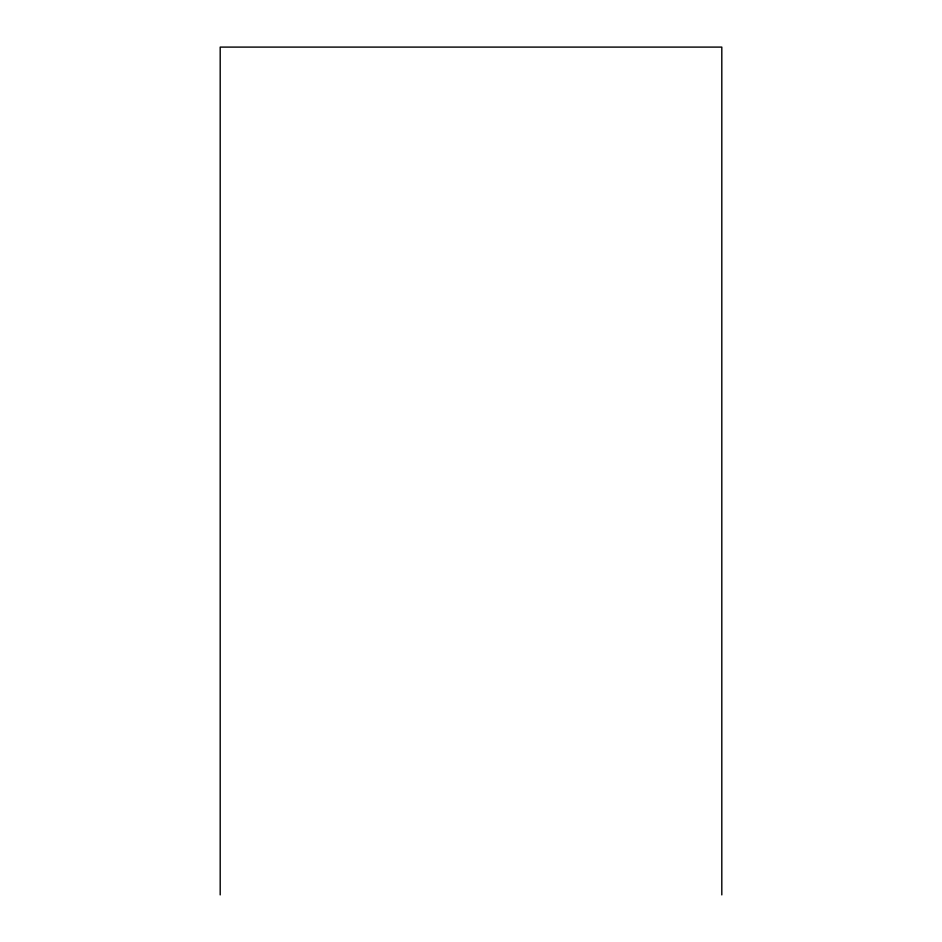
<?xml version="1.0" encoding="UTF-8"?>
<svg xmlns="http://www.w3.org/2000/svg" width="942" height="942" viewBox="0 0 942 942"><rect width="100%" height="100%" fill="white"/><g stroke="black" fill="none" stroke-linecap="round" stroke-linejoin="round"><path stroke-width="1.41" d="M721.808 894.9L721.808 47.1L220.192 47.1L220.192 894.9"/></g></svg>
